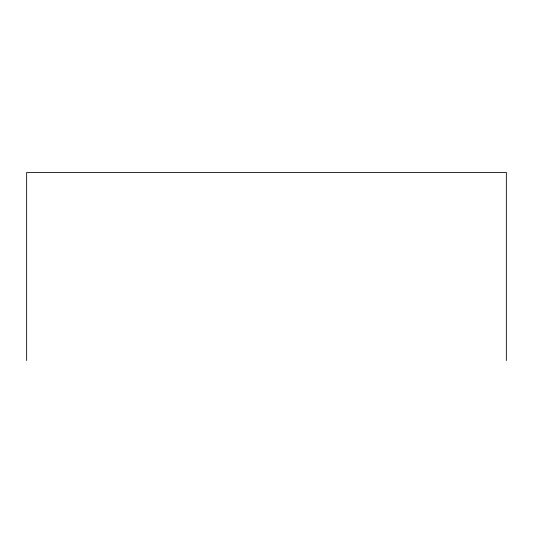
<?xml version="1.0" encoding="UTF-8"?>
<svg xmlns="http://www.w3.org/2000/svg" width="533" height="533" viewBox="0 0 533 533"><rect width="100%" height="100%" fill="white"/><g stroke="black" fill="none" stroke-linecap="round" stroke-linejoin="round"><path stroke-width="0.8" d="M506.35 360.521L506.35 172.479L26.65 172.479L26.65 360.521"/></g></svg>
